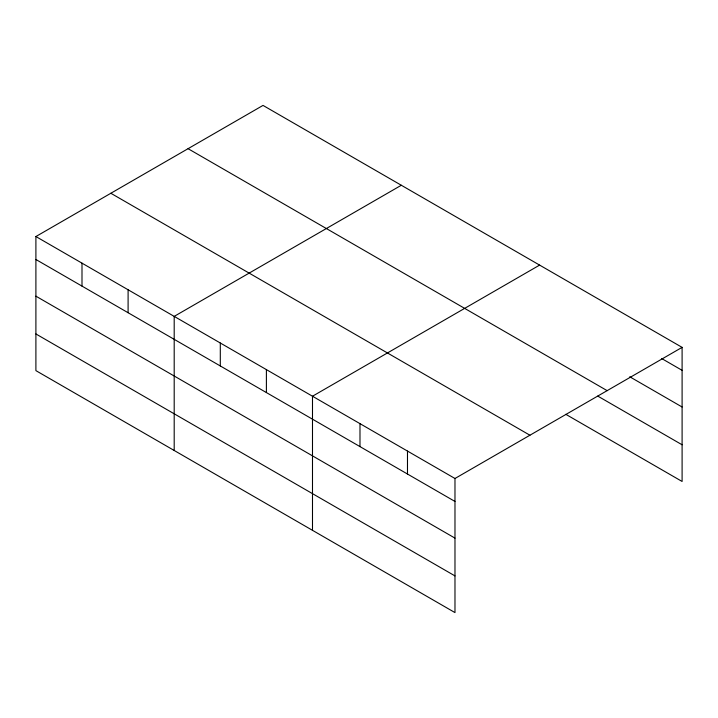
<?xml version="1.0" encoding="UTF-8"?>
<svg xmlns="http://www.w3.org/2000/svg" width="718" height="718" viewBox="0 0 718 718"><rect width="100%" height="100%" fill="white"/><g stroke="black" fill="none" stroke-linecap="round" stroke-linejoin="round"><path stroke-width="1.08" d="M454.979 538.123L454.979 478.493L35.9 236.536L35.9 370.632L454.979 612.589L454.979 538.123L35.9 296.166M565.784 414.304L682.1 481.464L682.1 347.368L263.021 105.411L35.9 236.536M401.317 185.262L174.196 316.387L174.196 450.473M539.613 265.104L312.492 396.228L312.492 530.324M454.979 478.493L682.1 347.368M661.745 358.569L682.1 370.326M629.758 376.779L682.1 406.998M188.071 148.689L607.15 390.646M597.771 396.094L682.1 444.783M110.85 193.268L529.929 435.225M35.9 259.494L454.979 501.451M35.9 333.951L454.979 575.908M407.483 451.075L407.483 474.033M359.987 423.656L359.987 446.605M266.396 369.617L266.396 392.566M220.3 342.998L220.3 365.956M128.1 289.767L128.1 312.725M81.996 263.156L81.996 286.114"/></g></svg>
